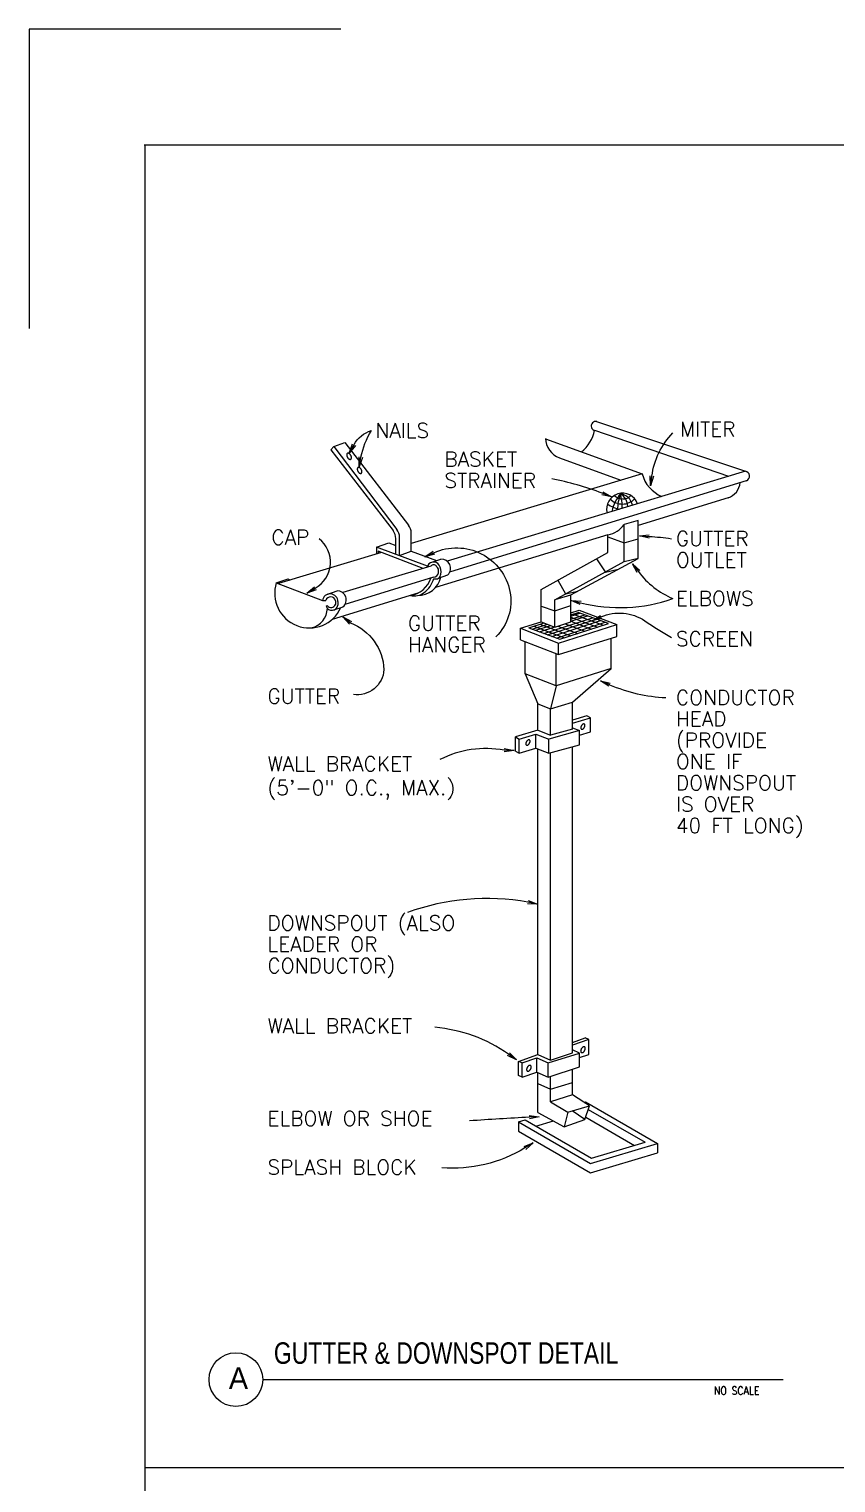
# Model space of a CAD drawing. Header units: inches. Extents: x 26998 to 46838, y -509 to 4343.
# Drawn here: x 38203 to 38542, y 3731 to 4340 of the extents above; entities that cross this region are included whole.
import ezdxf
from ezdxf.enums import TextEntityAlignment as Align

# ---------------------------------------------------------------- set-up
doc = ezdxf.new("R2010")
doc.units = ezdxf.units.IN
doc.header["$LTSCALE"] = 0.5
doc.header["$MEASUREMENT"] = 0
for name, color, linetype in [('N', 3, 'Continuous'), ('R-AGSFINE', 4, 'Continuous'), ('R-AGSMEDIUM', 2, 'Continuous'), ('R-AGSTEXT', 6, 'Continuous'), ('SEC', 7, 'Continuous'), ('TITLE', 7, 'Continuous'), ('Title Block', 7, 'Continuous')]:
    doc.layers.add(name, color=color, linetype=linetype)
doc.styles.add('AGSROMANS', font='romans')
doc.styles.add('BOLD', font='')
doc.styles.add('notes', font='simplex.shx', dxfattribs={"height": 4.5})
doc.styles.get('BOLD').set_extended_font_data('Futura Lt BT')

# ---------------------------------------------------------------- blocks, each defined once
blk = doc.blocks.new('AGSARROW')
for points in [[(-1, 0.17), (0, 0), (-1, -0.17)], [(0, 0), (-1, 0)]]:
    blk.add_lwpolyline(points)
blk = doc.blocks.new('roof-gutter1')
at = {"layer": 'R-AGSFINE'}
for p, q in [((0.44, 36.49), (4.17, 37.68)), ((2.51, 37.81), (3.2, 38.03)), ((2.51, 37.56), (3.57, 37.9)), ((2.51, 37.42), (3.77, 37.83)), ((2.51, 37.71), (4.54, 36.96)), ((2.7, 37.96), (4.99, 37.11)), ((-0.43, 36.81), (0.73, 37.18)), ((-0.32, 37.04), (2.04, 36.16)), ((-0.17, 36.72), (0.98, 37.09)), ((0.13, 36.61), (1.28, 36.98)), ((0.15, 37.18), (2.5, 36.31)), ((0.74, 36.38), (4.47, 37.57)), ((1.06, 36.26), (4.78, 37.46)), ((1.41, 36.13), (5.14, 37.33)), ((1.53, 37.04), (3.04, 36.48)), ((2.07, 37.22), (3.59, 36.65)), ((2.51, 37.41), (4.09, 36.82))]:
    blk.add_line(p, q, dxfattribs=at)
for points in [[(-14.52, 50.2, 0.083138), (-14.55, 50.18, 0.072764), (-14.56, 50.15, 0.059033), (-14.57, 50.12, 0.047286), (-14.58, 50.08, 0.038874), (-14.57, 50.04, 0.033373), (-14.56, 49.99, 0.030108), (-14.55, 49.95, 0.028593), (-14.52, 49.9, 0.028593), (-14.5, 49.86, 0.030108), (-14.47, 49.82, 0.033373), (-14.43, 49.79, 0.038874), (-14.4, 49.77, 0.047286), (-14.36, 49.75, 0.059033), (-14.33, 49.74, 0.072764), (-14.3, 49.74, 0.083138), (-14.27, 49.76, 0.083138), (-14.25, 49.77, 0.072764), (-14.23, 49.8, 0.059033), (-14.22, 49.83, 0.047286), (-14.22, 49.87, 0.038874), (-14.22, 49.91, 0.033373), (-14.23, 49.96, 0.030108), (-14.25, 50.01, 0.028593), (-14.27, 50.05, 0.028593), (-14.3, 50.09, 0.030108), (-14.33, 50.13, 0.033373), (-14.36, 50.16, 0.038874), (-14.4, 50.19, 0.047286), (-14.43, 50.2, 0.059033), (-14.47, 50.21, 0.072764), (-14.5, 50.21, 0.083138)], [(-13.72, 49.12, 0.083138), (-13.75, 49.1, 0.072764), (-13.76, 49.08, 0.059033), (-13.77, 49.04, 0.047286), (-13.78, 49.01, 0.038874), (-13.77, 48.96, 0.033373), (-13.76, 48.92, 0.030108), (-13.75, 48.87, 0.028593), (-13.72, 48.83, 0.028593), (-13.7, 48.79, 0.030108), (-13.67, 48.75, 0.033373), (-13.63, 48.72, 0.038874), (-13.6, 48.69, 0.047286), (-13.56, 48.68, 0.059033), (-13.53, 48.67, 0.072764), (-13.5, 48.67, 0.083138), (-13.47, 48.68, 0.083138), (-13.45, 48.7, 0.072764), (-13.43, 48.73, 0.059033), (-13.42, 48.76, 0.047286), (-13.42, 48.8, 0.038874), (-13.42, 48.84, 0.033373), (-13.43, 48.89, 0.030108), (-13.45, 48.93, 0.028593), (-13.47, 48.98, 0.028593), (-13.5, 49.02, 0.030108), (-13.53, 49.05, 0.033373), (-13.56, 49.09, 0.038874), (-13.6, 49.11, 0.047286), (-13.63, 49.13, 0.059033), (-13.67, 49.13, 0.072764), (-13.7, 49.13, 0.083138)], [(3.54, 29.58, 0.083138), (3.52, 29.59, 0.072764), (3.49, 29.59, 0.059033), (3.46, 29.58, 0.047286), (3.43, 29.57, 0.038874), (3.4, 29.55, 0.033373), (3.37, 29.52, 0.030108), (3.34, 29.49, 0.028593), (3.32, 29.45, 0.028593), (3.3, 29.41, 0.030108), (3.28, 29.37, 0.033373), (3.27, 29.33, 0.038874), (3.27, 29.29, 0.047286), (3.27, 29.26, 0.059033), (3.28, 29.23, 0.072764), (3.3, 29.21, 0.083138), (3.32, 29.19, 0.083138), (3.34, 29.18, 0.072764), (3.37, 29.18, 0.059033), (3.4, 29.19, 0.047286), (3.43, 29.2, 0.038874), (3.46, 29.22, 0.033373), (3.49, 29.25, 0.030108), (3.52, 29.28, 0.028593), (3.54, 29.32, 0.028593), (3.56, 29.36, 0.030108), (3.58, 29.4, 0.033373), (3.59, 29.44, 0.038874), (3.59, 29.48, 0.047286), (3.59, 29.51, 0.059033), (3.58, 29.54, 0.072764), (3.56, 29.57, 0.083138)], [(-0.65, 28.37, 0.083138), (-0.67, 28.38, 0.072764), (-0.7, 28.38, 0.059033), (-0.73, 28.37, 0.047286), (-0.76, 28.36, 0.038874), (-0.79, 28.34, 0.033373), (-0.82, 28.31, 0.030108), (-0.85, 28.28, 0.028593), (-0.87, 28.24, 0.028593), (-0.89, 28.2, 0.030108), (-0.91, 28.16, 0.033373), (-0.92, 28.12, 0.038874), (-0.92, 28.08, 0.047286), (-0.92, 28.05, 0.059033), (-0.91, 28.02, 0.072764), (-0.89, 28, 0.083138), (-0.87, 27.98, 0.083138), (-0.85, 27.97, 0.072764), (-0.82, 27.97, 0.059033), (-0.79, 27.98, 0.047286), (-0.76, 27.99, 0.038874), (-0.73, 28.01, 0.033373), (-0.7, 28.04, 0.030108), (-0.67, 28.07, 0.028593), (-0.65, 28.11, 0.028593), (-0.63, 28.15, 0.030108), (-0.61, 28.19, 0.033373), (-0.6, 28.23, 0.038874), (-0.6, 28.27, 0.047286), (-0.6, 28.3, 0.059033), (-0.61, 28.33, 0.072764), (-0.63, 28.35, 0.083138)], [(3.56, 4.99, 0.083138), (3.54, 5, 0.072764), (3.51, 5, 0.059033), (3.47, 4.99, 0.047286), (3.44, 4.97, 0.038874), (3.4, 4.95, 0.033373), (3.37, 4.92, 0.030108), (3.34, 4.88, 0.028593), (3.31, 4.84, 0.028593), (3.29, 4.8, 0.030108), (3.28, 4.75, 0.033373), (3.27, 4.71, 0.038874), (3.26, 4.67, 0.047286), (3.27, 4.63, 0.059033), (3.28, 4.6, 0.072764), (3.29, 4.57, 0.083138), (3.31, 4.56, 0.083138), (3.34, 4.55, 0.072764), (3.37, 4.55, 0.059033), (3.4, 4.55, 0.047286), (3.44, 4.57, 0.038874), (3.47, 4.59, 0.033373), (3.51, 4.62, 0.030108), (3.54, 4.66, 0.028593), (3.56, 4.7, 0.028593), (3.58, 4.74, 0.030108), (3.6, 4.79, 0.033373), (3.61, 4.83, 0.038874), (3.61, 4.87, 0.047286), (3.61, 4.91, 0.059033), (3.6, 4.94, 0.072764), (3.58, 4.97, 0.083138)], [(-0.56, 3.57, 0.083138), (-0.59, 3.58, 0.072764), (-0.62, 3.58, 0.059033), (-0.65, 3.58, 0.047286), (-0.68, 3.56, 0.038874), (-0.72, 3.54, 0.033373), (-0.75, 3.51, 0.030108), (-0.78, 3.47, 0.028593), (-0.81, 3.43, 0.028593), (-0.83, 3.39, 0.030108), (-0.85, 3.34, 0.033373), (-0.86, 3.3, 0.038874), (-0.86, 3.26, 0.047286), (-0.86, 3.22, 0.059033), (-0.85, 3.19, 0.072764), (-0.83, 3.16, 0.083138), (-0.81, 3.14, 0.083138), (-0.78, 3.13, 0.072764), (-0.75, 3.13, 0.059033), (-0.72, 3.14, 0.047286), (-0.68, 3.16, 0.038874), (-0.65, 3.18, 0.033373), (-0.62, 3.21, 0.030108), (-0.59, 3.25, 0.028593), (-0.56, 3.29, 0.028593), (-0.54, 3.33, 0.030108), (-0.52, 3.37, 0.033373), (-0.51, 3.42, 0.038874), (-0.51, 3.46, 0.047286), (-0.51, 3.5, 0.059033), (-0.52, 3.53, 0.072764), (-0.54, 3.55, 0.083138)]]:
    blk.add_lwpolyline(points, format="xyb", close=True, dxfattribs=at)
for centre, radius, start, end in [((6.44, 47.63), 1.29, 224.3488, 316.3601), ((9.11, 44.95), 3.57, 141.6482, 166.5976), ((6.46, 47.66), 0.926, 226.1916, 313.2578), ((9.47, 45.82), 3.41, 158.121, 178.5797), ((5.67, 46.1), 1.19, 2.2108, 59.1094), ((3.25, 46.23), 3.17, 356.0462, 16.5796), ((6.12, 46.03), 1.11, 11.3149, 81.4601), ((6.51, 47.96), 2.02, 233.2004, 262.1895)]:
    blk.add_arc(centre, radius, start, end, dxfattribs=at)
at = {"layer": 'R-AGSMEDIUM'}
for p, q in [((4.48, 52.63), (15.82, 48.85)), ((-15.57, 50.72), (-14.71, 51.02)), ((-14.71, 51.02), (-9.87, 44.74)), ((0.58, 51.32), (7.96, 48.65)), ((4.31, 51.96), (14.53, 48.46)), ((-15.78, 50.47), (-15.57, 50.72)), ((-15.78, 50.47), (-11.04, 44.32)), ((-15.57, 50.72), (-10.75, 44.41)), ((1.65, 49.86), (6.32, 48.16)), ((15.82, 48.85), (-6.91, 41.99)), ((7.96, 48.65), (-9.66, 43.33)), ((15.95, 48.14), (-6.73, 41.14)), ((14.5, 46.81), (7.64, 44.71)), ((7.64, 45.08), (6.57, 44.78)), ((6.57, 41.97), (6.57, 44.78)), ((7.64, 42.2), (7.64, 45.08)), ((-12.3, 43.06), (-11.37, 43.38)), ((-11.37, 43.38), (-10.84, 43.18)), ((-10.84, 42.51), (-10.84, 43.71)), ((-10.55, 42.41), (-10.55, 43.8)), ((-9.66, 42.75), (-9.66, 44.13)), ((5.34, 44), (-7.81, 39.97)), ((5.34, 42.65), (5.34, 44)), ((5.34, 43.85), (6.57, 43.39)), ((6.57, 43.39), (7.64, 43.7)), ((-11.93, 42.65), (-19.78, 40.28)), ((-12.3, 43.06), (-12.3, 42.54)), ((-8.42, 41.62), (-12.3, 43.06)), ((-12.17, 42.74), (-12.17, 42.58)), ((-8.76, 41.43), (-12.17, 42.74)), ((-10.55, 42.41), (-9.66, 42.75)), ((-9.66, 42.75), (-7.73, 42.03)), ((-8.09, 41.92), (-7.39, 42.15)), ((0.25, 39.82), (5.34, 42.65)), ((2.51, 39.42), (7.64, 42.2)), ((4.47, 42.17), (5.13, 41.17)), ((6.57, 41.97), (7.64, 42.22)), ((-8.17, 41.61), (-14.88, 39.59)), ((1.3, 39.05), (6.57, 41.97)), ((5.06, 41.13), (6.11, 41.37)), ((-19.95, 40.34), (-19.04, 40.64)), ((-19.95, 40.34), (-16.43, 38.99)), ((-19.04, 40.64), (-18.89, 40.55)), ((-7.96, 40.76), (-14.71, 38.68)), ((-7.58, 40.7), (-6.86, 40.95)), ((1.53, 40.53), (2.1, 39.49)), ((-16.43, 38.99), (-16.16, 38.99)), ((-16.02, 39.47), (-15.3, 39.73)), ((-9.15, 39.56), (-15.69, 37.55)), ((-15.44, 38.97), (-15.44, 38.69)), ((-15.25, 38.91), (-15.25, 38.63)), ((0.25, 37.36), (0.25, 39.82)), ((1.3, 36.97), (1.3, 39.05)), ((1.31, 39.06), (2.51, 39.42)), ((2.1, 39.49), (3.05, 39.71)), ((2.51, 37.36), (2.51, 39.42)), ((-16.14, 38.55), (-16.06, 38.61)), ((-15.56, 38.27), (-14.86, 38.5)), ((0.25, 38.55), (1.3, 38.2)), ((1.3, 38.2), (2.51, 38.62)), ((2.51, 38.06), (3.15, 38.25)), ((2.51, 37.9), (3.08, 38.08)), ((5.39, 37.23), (3.08, 38.08)), ((3.15, 38.25), (6.03, 37.16)), ((-1.32, 36.88), (0.25, 37.36)), ((-1.32, 36.88), (1.57, 35.73)), ((-1.32, 35.99), (-1.32, 36.88)), ((-0.7, 36.91), (0.48, 37.28)), ((-0.7, 36.91), (1.66, 36.04)), ((0.25, 37.36), (1.3, 36.97)), ((1.3, 36.97), (2.51, 37.36)), ((1.57, 35.73), (6.03, 37.16)), ((1.66, 36.04), (5.39, 37.23)), ((6.03, 36.25), (6.03, 37.16)), ((-1.32, 35.99), (1.57, 34.89)), ((-0.98, 33.4), (-0.98, 35.86)), ((1.57, 34.89), (6.03, 36.25)), ((1.57, 34.89), (1.57, 35.73)), ((5.58, 33.8), (5.58, 36.12)), ((1.39, 32.48), (1.39, 34.95)), ((-0.98, 33.4), (0, 31.13)), ((1.39, 32.48), (-0.98, 33.4)), ((5.58, 33.8), (1.39, 32.48)), ((2.64, 31.25), (5.58, 33.8)), ((1.39, 32.48), (0.95, 30.75)), ((0, 31.13), (0.95, 30.75)), ((0, 29.11), (0, 31.13)), ((0.95, 30.75), (2.64, 31.25)), ((2.64, 29.2), (2.64, 31.25)), ((0.95, 28.73), (0.95, 30.75)), ((3.73, 30.2), (2.64, 29.88)), ((2.64, 29.65), (4.01, 30.06)), ((4.01, 30.06), (3.73, 30.2)), ((4.01, 28.98), (4.01, 30.06)), ((0, 29.11), (-1.71, 28.6)), ((-1.44, 28.44), (-0.16, 28.82)), ((-0.16, 28.82), (0.84, 28.43)), ((-0.16, 27.75), (-0.16, 28.82)), ((0, 29.11), (0.95, 28.73)), ((3.18, 29.08), (0.84, 28.43)), ((2.64, 29.2), (0.95, 28.73)), ((2.64, 29.3), (3.18, 29.08)), ((3.18, 28.01), (3.18, 29.08)), ((3.18, 28.74), (4.01, 28.98)), ((-1.71, 28.6), (-1.44, 28.44)), ((-1.71, 27.52), (-1.71, 28.6)), ((-1.44, 27.37), (-1.44, 28.44)), ((-1.44, 27.37), (-0.16, 27.75)), ((-0.16, 27.75), (0.84, 27.36)), ((0.84, 27.36), (0.84, 28.43)), ((0.84, 27.36), (3.18, 28.01)), ((2.64, 4.53), (2.64, 27.86)), ((-1.71, 27.52), (-1.44, 27.37)), ((0, 4.4), (0, 27.69)), ((0.95, 3.97), (0.95, 27.39)), ((2.64, 5.33), (3.61, 5.67)), ((3.89, 5.55), (2.64, 5.12)), ((3.89, 5.55), (3.61, 5.67)), ((3.89, 4.42), (3.89, 5.55)), ((0.78, 3.77), (3.17, 4.51)), ((0.95, 3.97), (2.64, 4.53)), ((3.17, 4.51), (2.64, 4.77)), ((3.17, 3.47), (3.17, 4.51)), ((-1.47, 3.88), (0, 4.4)), ((-1.19, 3.77), (-1.47, 3.88)), ((-1.47, 2.8), (-1.47, 3.88)), ((-1.19, 3.77), (-0.08, 4.15)), ((-1.19, 2.69), (-1.19, 3.77)), ((-0.08, 4.15), (0.78, 3.77)), ((-0.08, 3.06), (-0.08, 4.15)), ((0, 4.4), (0.95, 3.97)), ((0.78, 2.69), (0.78, 3.77)), ((0.78, 2.69), (3.17, 3.47)), ((3.17, 4.17), (3.89, 4.42)), ((-1.19, 2.69), (-1.47, 2.8)), ((-1.19, 2.69), (-0.08, 3.06)), ((-0.08, 3.06), (0.78, 2.69)), ((0, 0), (0, 3.03)), ((0.95, 0.81), (0.95, 2.74)), ((0.95, 1.76), (2.64, 2.28)), ((2.64, 1.34), (2.64, 3.3)), ((0, 2.2), (0.95, 1.76)), ((2.64, 1.34), (0.95, 0.81)), ((3.93, 0.5), (2.64, 1.34)), ((0, 0), (2, -1.09)), ((0.95, 0.81), (2.29, 0.01)), ((2.29, 0.01), (2, -1.09)), ((2.29, 0.01), (3.93, 0.5)), ((3.59, -0.54), (2.61, 0.11)), ((3.53, 0.76), (3.63, 0.8)), ((3.59, -0.54), (3.93, 0.5)), ((3.63, 0.8), (9.11, -2.37)), ((3.84, 0.22), (8.17, -2.27)), ((-1.48, -0.73), (-0.96, -0.58)), ((-1.48, -0.73), (4, -3.9)), ((-1.48, -0.73), (-1.48, -1.44)), ((-0.96, -0.58), (4.09, -3.5)), ((-0.16, -1.04), (1.18, -0.64)), ((2, -1.09), (3.59, -0.54)), ((3.65, -0.37), (7.36, -2.52)), ((-1.48, -1.44), (4, -4.61)), ((4, -3.9), (9.11, -2.37)), ((4, -4.61), (9.11, -3.08)), ((4.09, -3.5), (8.17, -2.27)), ((9.11, -2.37), (9.11, -3.08))]:
    blk.add_line(p, q, dxfattribs=at)
for centre, radius, start, end in [((4.41, 52.28), 0.349, 74.3625, 259.2059), ((2.23, 51.42), 1.66, 182.6733, 249.5587), ((1.73, 52.4), 2.62, 307.5503, 350.0622), ((15.74, 48.47), 0.39, 296.0867, 76.8539), ((10.42, 49.28), 2.55, 194.3998, 247.6627), ((14.02, 48.14), 1.42, 289.6276, 353.5139), ((6.45, 45.96), 1.21, 19.4704, 194.0973), ((-11.84, 43.71), 1, 0, 37.6086), ((-11.55, 43.8), 1, 0, 37.3734), ((-10.66, 44.13), 1, 0, 37.6565), ((5.04, 45.84), 1.86, 279.2461, 325.4664), ((-7.36, 41.45), 0.699, 314.7811, 92.5582), ((-7.96, 41.44), 0.489, 29.8041, 169.7914), ((-7.95, 41.45), 0.264, 38.2549, 143.0454), ((-8, 41.19), 0.431, 275.4955, 348.2276), ((-7.8, 41.03), 0.399, 249.9207, 355.9906), ((-8.08, 41.22), 0.514, 346.1227, 50.1147), ((-8.24, 41.19), 0.861, 347.7272, 35.4654), ((-17.43, 39.54), 2.64, 162.2045, 335.6281), ((-9.99, 41.28), 1.92, 278.0682, 342.3154), ((-9.17, 41.19), 1.82, 269.7685, 346.6017), ((-9.82, 41.2), 1.96, 305.4835, 344.0532), ((-15.84, 38.9), 0.593, 0.8767, 170.8827), ((-15.8, 38.91), 0.367, 9.0764, 167.3085), ((-15.3, 39.04), 0.691, 309.3811, 90.0332), ((-9.4, 40.48), 1.14, 254.0417, 309.2576), ((-17.64, 38.45), 1.59, 283.6775, 357.9441), ((-15.71, 38.71), 0.463, 200.2461, 351.2069), ((-15.77, 38.81), 0.351, 214.9535, 340.2571)]:
    blk.add_arc(centre, radius, start, end, dxfattribs=at)
at = {"layer": 'R-AGSTEXT'}
for points in [[(-14.02, 50.87, -0.190358), (-12.7, 51.93, -0.151848)], [(-13.49, 49.92, -0.087721), (-12.7, 51.93, -3.56122)], [(8.69, 48.47, -0.161423), (10.29, 51.76, -0.42161)], [(4.91, 47.16, 0.046747), (1.05, 48.25, -10.981281)], [(-16.98, 39.93, 0.532639), (-16.68, 43.7, -2.864214)], [(8.49, 43.87, -0.024593), (10.18, 43.7, 0.075595)], [(-7.93, 42.63, -0.482506), (-2.13, 39.67, -0.250929), (-3.2, 36.23, 0.661222)], [(7.66, 41.19, 0.132787), (10.29, 39.14, 0.202152)], [(3.26, 38.82, 0.148124), (10.29, 39.14, 19.596608)], [(4.81, 37.74, -0.259954), (8.16, 37.44, 0.018145), (10.18, 36.17, 0.018145)], [(-14.29, 37.29, -0.297658), (-11.74, 33.73, -0.435783), (-14.07, 31.82, -15.231409)], [(5.46, 32.58, 0.090781), (9.76, 31.6, 0.021268)], [(-2.57, 27.59, 0.164533), (-7.47, 26.88, 23.414799)], [(-0.76, 16.01, 0.132149), (-9.95, 15.23, -1.815679)], [(-2.24, 4.43, 0.13177), (-7.86, 6.48, -7.348716)], [(-0.65, -0.37, 0.005056), (-5.21, -0.65, 27.988492)], [(-0.99, -2.71, -0.156869), (-7.33, -4.23, -3.706082)]]:
    blk.add_lwpolyline(points, format="xyb", dxfattribs=at)
at = {"layer": 'R-AGSTEXT', "xscale": 0.75, "yscale": 0.75, "zscale": 0.75}
for p, rotation in [((-14.39, 50.21), 240.3797809983608), ((-13.64, 49.18), 258.6830168958183), ((8.59, 47.73), 262.4005467775513), ((5.61, 46.89), 338.8876163838397), ((7.74, 43.91), 176.9891297306661), ((-8.61, 42.32), 204.4301354978516), ((7.21, 41.79), 126.8875170824766), ((-17.63, 39.56), 209.3420797828789), ((2.53, 39), 165.7299699609068), ((-14.87, 37.76), 141.1334345161833), ((4.13, 37.44), 203.9488698435991), ((4.77, 32.88), 156.814692405018), ((-1.82, 27.57), 358.831609179242), ((-0.03, 15.87), 349.7845131347107), ((-1.62, 4), 324.9059861866867), ((0.09, -0.33), 2.93379708441964), ((-0.35, -2.32), 31.31170041193815)]:
    blk.add_blockref('AGSARROW', p, dxfattribs=dict(at, rotation=rotation))
at = {"layer": 'R-AGSTEXT', "style": 'AGSROMANS'}
for s, p in [('NAILS', (-12.39, 52.51)), ('MITER', (10.82, 52.61)), ('BASKET', (-7.13, 50.32)), ('STRAINER', (-7.13, 48.7)), ('CAP', (-20.32, 44.37)), ('GUTTER', (10.52, 44.27)), ('OUTLET', (10.52, 42.64)), ('ELBOWS', (10.52, 39.7)), ('GUTTER', (-9.91, 37.82)), ('SCREEN', (10.52, 36.63)), ('HANGER', (-9.91, 36.19)), ('GUTTER', (-20.62, 32.26)), ('CONDUCTOR', (10.52, 32.16)), ('HEAD', (10.52, 30.54)), ('(PROVIDE', (10.52, 28.91)), ('ONE IF', (10.52, 27.29)), ('DOWNSPOUT', (10.52, 25.66)), ('IS OVER', (10.52, 24.04)), ('40 FT LONG)', (10.52, 22.41)), ('DOWNSPOUT (ALSO', (-20.62, 14.99)), ('LEADER OR ', (-20.62, 13.37)), ('CONDUCTOR)', (-20.62, 11.74)), ('WALL BRACKET', (-20.62, 7.15)), ('ELBOW OR SHOE', (-20.62, 0.1))]:
    blk.add_text(s, height=1.125, dxfattribs=at).set_placement(p, align=Align.TOP_LEFT)
for s, p in [('WALL BRACKET', (-20.62, 25.99)), ('(5\'-0" O.C., MAX.)', (-20.62, 24.17)), ('SPLASH BLOCK', (-20.62, -4.73))]:
    blk.add_text(s, height=1.125, dxfattribs=at).set_placement(p)

msp = doc.modelspace()

# ---------------------------------------------------------------- linework, layer by layer
msp.add_lwpolyline([(38251.6540277, 4291.6919129, 0.5, 0.5, 0), (39746.7132624, 4291.6919129, 0, 0, 0), (39746.7132624, 3165.2426914, 0.5, 0.5, 0), (38251.6540277, 3165.2426914, 0.5, 0.5, 0)], format="xyseb")
at = {"const_width": 0.5}
msp.add_lwpolyline([(38252.0540277, 3165.2426914), (38252.0540277, 4291.6919129)], dxfattribs=at)
msp.add_lwpolyline([(38252.0540277, 3165.2426914), (38252.0540277, 4291.6919129)], dxfattribs=at)
at = {"layer": 'SEC', "color": 7}
msp.add_circle((38290.223934, 3774.4203769), 11.25, dxfattribs=at)
at = {"layer": 'TITLE'}
msp.add_line((38301.5257102, 3774.4924027), (38519.7055829, 3774.4924027), dxfattribs=at)
at = {"layer": 'Title Block'}
for p, q in [((38334.2806527, 4340.2688729), (38203.4770677, 4340.2688729)), ((38334.2806527, 4340.2688729), (38203.4770677, 4340.2688729)), ((38334.2806527, 4340.2688729), (38203.4770677, 4340.2688729)), ((38334.2806527, 4340.2688729), (38203.4770677, 4340.2688729)), ((38334.2806527, 4340.2688729), (38203.4770677, 4340.2688729)), ((38334.2806527, 4340.2688729), (38203.4770677, 4340.2688729)), ((38203.4770677, 4340.2688729), (38203.4770677, 4214.7783929)), ((38203.4770677, 4340.2688729), (38203.4770677, 4214.7783929)), ((38203.4770677, 4340.2688729), (38203.4770677, 4214.7783929)), ((38203.4770677, 4340.2688729), (38203.4770677, 4214.7783929)), ((38334.2806527, 4340.2688729), (38203.4770677, 4340.2688729)), ((38334.2806527, 4340.2688729), (38203.4770677, 4340.2688729)), ((38334.2806527, 4340.2688729), (38203.4770677, 4340.2688729)), ((38334.2806527, 4340.2688729), (38203.4770677, 4340.2688729)), ((38334.2806527, 4340.2688729), (38203.4770677, 4340.2688729)), ((38334.2806527, 4340.2688729), (38203.4770677, 4340.2688729)), ((38203.4770677, 4340.2688729), (38203.4770677, 4214.7783929)), ((38203.4770677, 4340.2688729), (38203.4770677, 4214.7783929)), ((38203.4770677, 4340.2688729), (38203.4770677, 4214.7783929)), ((38203.4770677, 4340.2688729), (38203.4770677, 4214.7783929)), ((38252.0540277, 4291.6919129), (38252.0540277, 3165.2426914)), ((39746.7132624, 3737.4171344), (38252.0540277, 3737.4171344))]:
    msp.add_line(p, q, dxfattribs=at)

# ---------------------------------------------------------------- block references
at = {"xscale": 5.5, "yscale": 5.5, "zscale": 5.5}
msp.add_blockref('roof-gutter1', (38416.8622714, 3886.3974509), dxfattribs=at)

# ---------------------------------------------------------------- texts
at = {"layer": 'N', "color": 7, "style": 'notes', "width": 0.85}
msp.add_text('NO SCALE', height=3.375, dxfattribs=at).set_placement((38490.6941078, 3768.1390269))
at = {"layer": 'TITLE', "style": 'BOLD', "width": 0.8}
msp.add_text('GUTTER & DOWNSPOT DETAIL', height=9, dxfattribs=at).set_placement((38306.1361989, 3781.0443044))
at = {"layer": 'TITLE', "insert": (38287.2730381, 3779.5510261), "char_height": 9, "attachment_point": 1, "style": 'BOLD'}
msp.add_mtext('A', dxfattribs=at)

doc.saveas('drawing.dxf')
